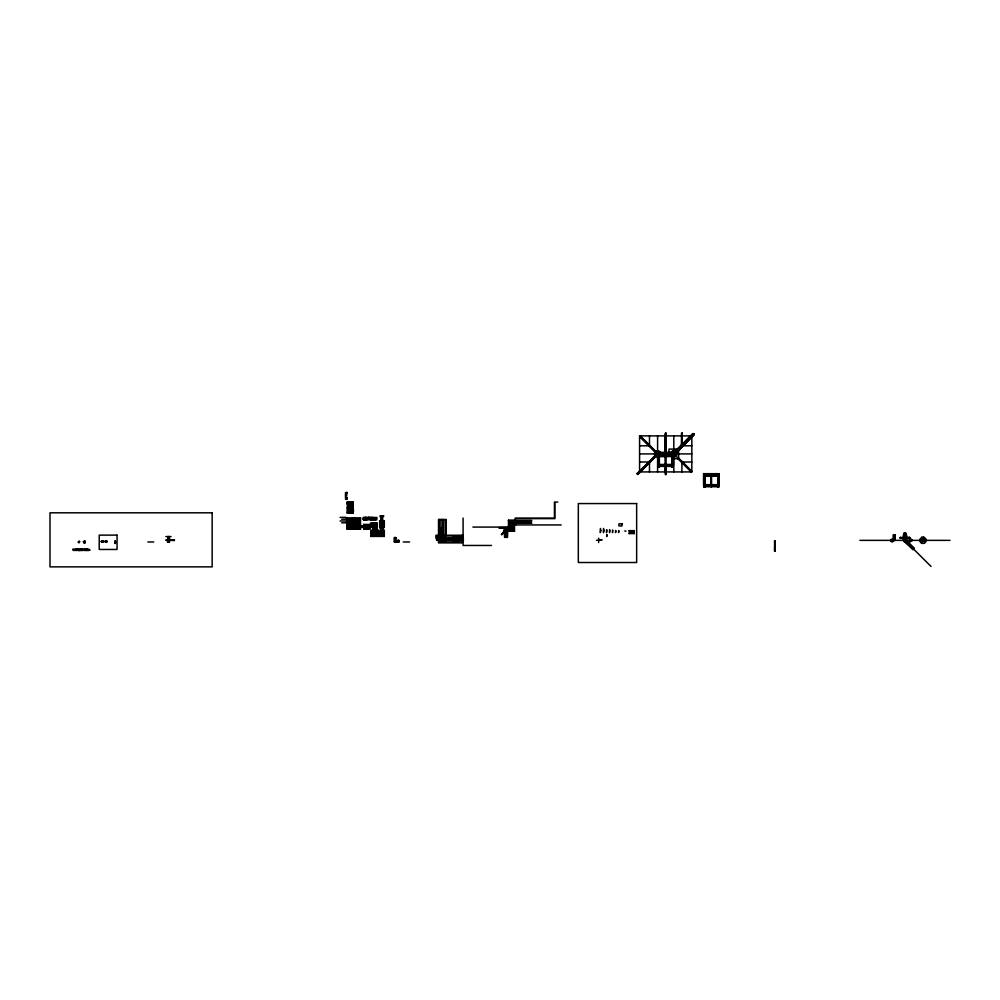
<?xml version="1.0" encoding="UTF-8"?>
<svg xmlns="http://www.w3.org/2000/svg" width="1000" height="1000" viewBox="0 0 1000 1000"><rect width="100%" height="100%" fill="white"/><g stroke="black" fill="none" stroke-linecap="round" stroke-linejoin="round"><path stroke-width="1.5" d="M102.163 541.912L102.75 541.25M115.213 541.025L115.25 541.85M347.225 507.038L348 507.812L348.038 512.238L347.225 513.062L347.225 507.038L348.888 506.987M353.288 511.388L353.25 513.062L352.438 512.013M377.075 534.75L377.025 536.413L371 536.413C372.612 535.138 372.638 531.65 371 530.388L372.675 530.337M377.025 536.413L376.213 535.363L372.05 535.363L372.05 531.213M442.212 535.8L441.562 527.65L441.2 535.8M444.562 540.975L445.4 542.025L445.438 540.363L445.4 542.163L439.237 542.163L439.237 536L441.037 536L439.75 536.388M658.612 465.25L673.462 465.037L673.3 452.325L658.1 452.325M672.788 455.625L672.788 465.25M682.25 436.213L681.587 435.262M921.8 540.85L921.8 539.875L921.812 540.837M363.363 519.675L376.75 519.938L376.75 517.45L363.363 517.45L363.363 519.663L364.738 519.7M774.538 550.375L775.263 550.375M900.088 537.638L904.85 537.425M365.1 518.862L367.325 518.862M369.45 518.45L370 517.7L368.825 518.812M370.675 518.862L372.875 518.2M375.05 518.713L376.238 518.638M508.237 527.388L507.2 527.625M368.925 518.362L368.963 519M352.413 512.225L352.075 511.788M352.425 527.438L352.4 528.387L347.812 528.387L347.088 523.075L348.762 523.038M352.9 511.388L352.863 512.675L347.6 512.675L347.6 507.413L348.888 507.388M352.775 527.438L352.738 528.725L347.475 528.725L347.475 523.462L348.762 523.425M347.088 523.075L347.088 529.1L353.125 529.1L353.162 527.438M359.825 527.438L359.8 528.387L355.213 528.387L355.213 523.8L356.163 523.775M360.175 527.438L360.138 528.725L354.875 528.725L354.875 523.462L356.163 523.425M356.163 523.038L354.487 523.075L354.487 529.1L360.513 529.1L360.7 525.75M369.025 527.438L369.712 529.1L369.762 527.438M369.363 527.438L369.338 528.725L364.087 528.725L364.05 527.438M372.675 531.075L371.725 531.1L371.725 535.688L376.312 535.688L376.337 534.75M376.675 534.75L376.65 536.025L371.388 536.025L371.388 530.763L372.675 530.737M444.675 541.3L444.7 540.363L444.875 541.638M445.012 541.638L445.05 540.363L444.963 541.725L439.663 541.725M458.512 541.638L458.55 540.363L458.663 541.725L453.125 541.725L453.212 540.363L453.263 541.638M458.9 542.025L458.938 540.363L458.862 541.938L452.912 541.938M441.562 534.7L441.85 527.65M507.15 537.3L507.325 530.087L507.075 537.3M345.588 493.9L347.2 492.912M506.175 528.938L506.775 529.513L506.362 528.8M506.5 537.45L506.812 528.5L507.812 528.538L507.5 537.487M506.863 537.3L507.013 530.05M506.75 530.037L506.95 530.225M374.675 517.987L374.462 518.75M373.45 519.6L374.162 519.538M374.162 518.787L373 518.95M375.05 519.6L375.775 519.538M115.225 543.5L115.475 541.888L114.775 541.888L115.013 543.5M115.425 542.825L115.375 543.312M506.65 527.975L499.425 528.2M905.612 533.237L905.5 540.675M905.95 540.538L906.525 539.712M78.2 541.975C80.512 539.312 79.55 544.612 78.3 542.188M372.975 518.387L370.588 518.387M102.55 542.312L102.587 541.013L102.638 542.112M106.15 542.312L106.025 541.038M637.975 472.863L639.412 472.55M904.075 539.625L904.075 541.1M366.375 518.862L366.45 518.2M515.8 522.962L522.938 522.663M105.95 541.462L104.887 541.438M891.7 541.925L890.775 541.013M890.775 539.712L893 538.787M904.312 541.925L906.137 540.85L905.588 539.375M909.712 541.925L909.362 539.938L911.012 538.787M174.425 540.438L166.012 540.312M905.525 540.262L914.05 548.837L913.263 549.388L914 548.638M904.188 539.712L903.962 540.538M904.475 539.95L904.5 540.825L904.463 533.237M905.837 541.1L905.438 540.087M673 455.8L658.375 455.6L673.025 455.588L673.025 466.65M379.275 531.462L378.288 530.388L378.288 533.05M379.462 531.462L379.613 533.05M509.487 521.163L531.638 521.562M913.725 548.975L914.3 548.3L905.35 539.288L904.225 539.475M561.188 524.938L514.525 524.938L514.525 531.237L513.688 530.413L513.675 526.038L514.513 525.2L512.837 525.163M637.238 473.425L638.225 474.125M363.65 527.438L363.7 529.1L364.875 527.837M378.25 534.75L378.288 536.413L379.113 535.588L383.6 535.688L384.312 530.388L382.65 530.337M509.663 529.963L508.488 531.237L508.438 529.562M102.387 542.112L103.737 541.325L101.287 541.325L102.45 541.912M353.425 509.7L353.425 511.388L348.888 511.388L349.212 504.762L351.613 504.188L350.575 503.387L350.575 509.712L351.613 508.925L350.575 508.925L351.613 509.712M351.938 509.7L352.075 503.25M352.337 502.987L353.263 502.075L353.263 508.137L351.938 508.137M348.5 508.212L347.938 512.337L352.525 512.337L352.55 511.388L352.488 512.238M348.888 510.387L350.35 509.938L350.562 508.075M351.812 524.95L351.812 519.438L353.137 518.112L353.137 524.188L351.812 524.188M348.363 524.25L347.812 523.8L348.762 523.775M347.088 529.1L347.912 528.288M359.212 525.75L359.212 519.438L360.538 518.112L360.538 524.188L359.212 524.188M351.95 527.837L353.125 529.1M355.763 524.25L354.487 523.075M354.487 529.1L355.312 528.288M359.35 527.837L360.513 529.1M368.963 525.2L369.738 524.425L369.9 527.438L363.512 527.438L363.675 524.425L369.738 524.425M368.537 527.837L369 528.387L364.425 528.387L364.4 527.438M374.363 526.475L374.363 529.3L372.675 529.3L373 527.112L374.963 526.375M370.962 523.075L377.038 523.075L376.25 523.85L371.75 523.85L370.962 523.075L370.962 525.75M372.275 531.562L371.825 531.138M382.65 520.8L384.312 520.85C382.688 522.1 382.688 525.6 384.312 526.862L382.65 526.9M380.962 526.888L379.637 526.888L380.962 526.1L380.962 521.6M372.675 533.737L375.988 533.062M375.712 533.05L375.85 531.575M374.35 533.062L374.363 530.2L372.675 530.2L372.675 534.75L377.212 534.75L377.025 530.388L375.85 531.462M383.05 525.688L383.6 526.138L383.6 521.562L382.65 521.538L383.5 521.6M394.412 541.95L398.85 541.95M439.237 542.163L440.138 541.263L444.5 541.263L445.4 542.163M444.075 538.663L444.212 537.188M445.4 538.663L445.4 536L444.375 536.938M452.688 542.163L453.587 541.263L458.188 541.263L459.087 542.163L452.688 542.163L452.688 538.65M458.137 538.125L458.925 537.337L459.087 542.163M506.362 527.863L499.425 527.975M507.1 528.013L499.438 528.263M509.787 526.312L508.462 526.312L509.25 525.525M513.75 521.025L514.538 520.237L514.7 523.263M501.7 534.837L508.025 528.5L507.312 527.788L503.862 531.237L514.525 531.237M501.362 534.25L506.413 529.062M501.562 534.462L506.463 529.15M656.375 453.4L658.1 452.688L658.812 453.4L658.1 455.125L657.087 455.125L656.375 453.4L657.1 455.087M655.013 455.575L656.737 453.85M636.975 473.688L656.737 454.012M638.913 472.15L655.7 455.312M637.612 473.688L656.888 454.412M657 454.5L637.587 473.663M638.638 473.525L655.138 456.85M657.487 454.762L637.812 474.525L637.025 473.638M655.925 456.488L657.65 454.762L656.737 454.263M657.9 454.637L657.9 453.175M673.612 452.688L692.663 433.663L694.05 433.663L694.05 435.062L675.025 454.1L694.05 434.363M674.25 452.688L693.35 433.663M675.462 451.737L684.975 442.225M689.2 438L691.462 435.887M675.6 451.85L681.988 445.475M689.438 438.025L691.575 435.887M673.812 453.913L675.938 451.775M689.7 438.013L691.825 435.887L691.825 471.925L639.575 471.925L639.575 435.887L691.825 435.887M694.05 433.663L691.938 435L692.712 435L692.463 435.775M675.975 452.25L680.2 448.025M717.812 475.838L717.638 486.788L718.625 486.788L718.625 475.025L703.975 475.025L703.975 486.788L704.975 486.788L704.938 475.975L717.675 475.975M892.837 541.538L893.525 540.85L892.837 539.175L891.175 539.875L891.175 540.85L892.837 541.538L891.862 541.525M904.325 539.375L903.775 540.85M913.575 549.125L912.9 549.7L903.95 540.775L903.9 539.2M905.375 541.362L905.962 539.938M911.5 540.837L909.875 541.538L909.188 540.85L909.875 539.175L911.538 539.875L910.85 541.538L909.887 541.525M913.138 549.25L913.85 548.538M922.237 540.05L923.713 540.05M920.837 542.487L922.588 540.75M504.913 537.288L504.775 531.237M509.387 521.163L508.462 520.237L514.538 520.237M83.987 541.475L85 541.475M83.987 542.487L85 542.487M350.575 504.188L351.613 503.387L351.662 509.938L350.35 509.938M510.112 527.075L511.15 526.287L510.112 526.287L511.15 527.075L511.15 521.562L510.112 522.362L511.15 522.362L510.112 521.562L510.075 527.4L511.8 527.075M673 466.587L672.15 466.587L672.337 456.4L659.137 456.475L659.2 466.587L658.4 466.587L658.612 455.625M629.188 533.587L634.188 530.638L634.188 533.587L629.188 533.587L629.188 530.638L634.188 530.638M78.825 541.525L79.6 541.475M85 542.85L83.612 542.487M893.913 541.013L893.913 539.712M905.45 533.237L906.025 539.2M911.938 539.712L911.938 541.013M631.763 532.9L631.712 531.763M80.175 549.862L79.525 549.862M86.938 549.862L86.287 549.862M441.337 534.712L442 534.65M639.375 472.587L638.688 472.15M630.175 533L630.163 531.95M346.587 493.9L345.588 494.062M504.525 528.45L504.625 529.712L505.262 528.488L505.575 537.438M505.7 528.787L505.35 529.5L505.9 528.913M504.45 530.163L505.312 530.013M504.988 537.288L504.65 530.062L505.2 537.275M348.05 507.85L348.888 507.725M348.888 507.85L348.062 507.875L348.062 512.225M347.925 523.913L348.762 523.9M355.312 523.9L356.163 523.9M382.65 526.512L383.938 526.475L383.938 521.225L382.65 521.188M372.675 531.2L371.838 531.225L371.838 535.575M174.375 540.138L168.113 540.188M666.062 435L665.337 435L665.35 453.4L665.337 433.525L666.062 433.575L666.125 453.4M681.55 435L682.275 435M665.375 435.262L666.025 436.213L665.35 436.213M681.562 436.213L682.262 436.213M639.575 445.8L649.488 445.8L649.488 435.887M691.825 445.8L681.912 445.8L681.912 435.887M673.3 452.688L675.025 453.4M658.1 453.237L674.4 453.312M639.575 453.913L656.087 453.913M676.812 453.913L691.825 453.913M658.1 454.688L673.3 454.688M657.113 455.062L658.075 455.062M673.3 455.487L658.1 455.475L658.1 452.925M659.3 456.213L672.1 456.213M672.337 456.4L659.062 456.413L659.137 466.6M673.125 458.725L678.625 458.725L678.625 449.087L668.988 449.087L668.988 451.962M639.575 462.013L649.488 462.013L649.488 471.925M691.825 462.013L681.912 462.013L681.912 471.925M659.362 464.438L672.038 464.438M658.525 465.037L657.95 454.137M659.338 465.288L672.075 465.312M658.375 466.413L673.025 466.413M666.05 471.6L665.35 471.6L666.025 472.55M666.062 472.812L665.337 472.812L665.45 456.062L665.837 474.162M704.075 475.112L718.538 475.112M704.975 484.675L717.638 484.675M704.938 484.963L717.675 484.963M704.938 485.075L717.675 485.075M704.938 485.5L717.675 485.5M703.975 486.737L718.625 486.737M345.588 492.75L347.362 492.562L345.588 492.55L345.588 499.338L347.175 499.338L346.887 498.013M345.588 493.312L347.188 493.312M345.588 494.825L346.662 494.825L346.388 494.188M345.588 495.075L346.637 495.2L345.588 495.2M345.588 495.387L346.45 495.387L346.388 496.562L345.588 496.562M345.588 495.913L346.388 496.037M345.588 496.9L346.8 497.287L345.588 497.287M345.588 498.013L347.175 498.075M349.212 504.762L347.038 505.087L347.2 502.075L353.263 502.075M557.812 502.088L554.425 502.088L554.425 518.175L515.15 518.175L515.15 521.562M347.2 502.075L347.975 502.85L352.55 502.788L353.263 508.137M347.038 503.387L351.938 503.387M349.212 505.087L348.225 505.025M350.562 505.225L350.562 506.85M349.212 505.5L350.35 505.5M348.888 506.6L348.888 505.087M349.212 506.587L350.35 506.587M351.938 507.762L352.887 507.762L352.887 502.45L347.575 502.45L347.575 503.387M348.9 508.075L348.9 509.812M349.125 508.3L350.35 508.3M349.125 509.588L350.35 509.588M350.35 509.712L353.462 509.85M350.688 510.712L351.45 510.712M352.425 511.788L348.5 511.788L348.5 507.863M352.413 512.013L348.275 512.013L348.275 507.863M347.225 513.062L353.25 513.062M340.1 517.362L346 517.362L346 519.2L341.675 519.2M381.287 517.463L382.325 517.463M363.363 517.6L363.363 518.65L364.75 518.75M376.75 517.9L363.638 517.6M347.062 519.438L347.062 518.112L353.137 518.112M356.863 521.138L354.3 521.138L354.462 518.112L360.538 518.112M370.037 518.162L368.825 518.175M371.55 518.2L371.613 518.862M367.438 518.275L365.025 518.387M363.45 519L364.988 518.95M351.812 519.438L346.9 519.438L346.9 521.138L349.462 521.138M354.3 519.438L359.212 519.438M373.488 519.438L374.188 519.3M375.037 519.3L375.737 519.438M363.425 519.575L364.75 519.575M348.113 519.763L349.462 519.438M355.513 519.763L356.863 519.438M348.113 520.288L349.188 520.288M355.513 520.288L356.587 520.288M381.025 520.4L381.287 516.2L380.962 527.05L382.65 527.05L382.325 516.2L382.65 520.4M381.287 520.388L382.325 520.388M531.8 520.425L515.6 520.425L515.6 518.625L554.875 518.625L554.875 502.537M379.637 526.888L379.637 520.812L380.962 520.812M340.1 520.975L346 520.975L346 522.812L341.675 522.812M348.088 521.138L350.45 521.138M355.487 521.138L357.85 521.138M380.962 521.2L380.012 521.2L380.012 526.5L380.962 526.5M348.762 521.8L348.762 521.138M350.45 521.875L350.125 524.212L351.488 524.163L350.45 524.95L350.45 519.438L351.488 520.237L350.45 520.237L351.488 519.438L351.538 525.275L349.8 524.95M356.225 521.8L356.163 521.138M357.85 521.875L357.525 525L358.888 524.95L357.85 525.75L357.85 519.438L358.888 520.237L357.85 520.237L358.888 519.438L358.938 526.075L357.2 525.75M382.638 521.875L382.638 525.825M513.488 521.888L512.137 521.562M514.7 521.912L514.712 523.1L531.638 523.138M348.762 522.05L348.762 527.438L353.3 527.438L353.3 524.95L348.762 524.95M349.087 522.137L350.125 522.137M356.225 522.05L356.163 527.438L360.7 527.438M356.488 522.137L357.525 522.137M381.188 522.1L382.413 522.1M514.712 522.087L515.688 522.775M512.413 522.413L513.488 522.413M522.938 522.45L515.837 522.863M511.15 523.263L531.638 523.263M351.812 523.8L352.75 523.8L352.75 518.5L347.45 518.5L347.45 519.438M359.212 523.8L360.15 523.8L360.15 518.5L354.85 518.5L354.85 519.438M349.087 523.938L350.125 523.938M511.15 524L511.15 526.337M511.475 524.263L512.525 524.263M356.488 524.738L357.525 524.738M373.95 524.938L374.963 524.938L373.988 525.075M381.188 525.612L382.413 525.612M509.787 525.525L509.188 520.962L513.75 521.562M350.025 525.763L351.312 525.763M356.163 525.75L360.737 525.9M361.562 525.9L362.65 525.9M363.475 525.9L369.938 525.9M370.775 525.9L373.638 525.75L373.638 526.475M509.787 525.925L508.85 525.925L508.85 520.625L514.15 520.625L514.15 521.562M511.475 526.075L512.525 526.075M513.688 525.962L512.837 525.962L513.787 525.925L513.787 530.513L509.2 530.513L509.175 529.562M373.988 526.225L374.925 526.225M350.025 526.663L351.312 526.663M357.425 526.587L358.713 526.587M364.95 526.75L368.462 526.75M373 527.112L370.8 527.438L370.8 525.75M472.887 527.075L512.837 527.075M373 527.438L372 527.375M499.263 527.625L508.212 527.625M352.287 527.837L348.363 527.837L348.363 523.9M359.688 527.837L355.763 527.837L355.763 523.9M364.525 527.837L368.888 527.837M374.363 527.913L375.8 527.913L375.8 524.3L372.2 524.3L372.013 527.112M510.288 527.888L511.587 527.888M352.287 528.062L348.137 528.062L348.137 523.913M359.688 528.062L355.538 528.062L355.538 523.913M364.525 528.062L368.888 528.062M372.675 528.112L372.675 527.438M373 528.1L374.363 528.1M374.363 528.362L377.038 529.138L374.363 529.138M374.363 528.425L376.325 528.425L376.325 523.787L371.688 523.787L371.75 525.75M600.425 528.45L600.3 532.6L600.788 530.6M603.525 528.45L603.413 532.6L603.9 530.6M374.363 528.763L376.662 528.763L376.662 523.45L371.35 523.45L371.35 525.75M504.25 528.625L508.212 528.625L508.175 527.388M510.288 528.787L511.587 528.787M363.7 529.1L369.712 529.1M381.287 529.212L382.325 529.212M600.625 529.263L600.662 530.65M606.65 529.625L606.525 532.6L606.85 530.337M609.625 529.625L609.513 532.6L609.875 530.413M381.025 529.95L381.287 527.95L380.962 531.712L379.613 531.712M381.287 529.938L382.325 529.938M382.587 529.95L382.325 527.95L382.65 534.75L378.113 534.75L378.113 533.05L381.188 533.062M509.312 529.963L513.237 529.963L513.237 526.038M612.6 529.9L612.5 532.6L612.762 530.737M374.363 530.388L377.025 530.388M378.288 530.388L380.962 530.388M513.7 530.462L509.3 530.462L509.3 529.562M615.575 530.438L615.575 532.6L615.938 530.837M618.7 530.538L618.562 532.6L618.888 531M374.363 530.763L376.65 530.763L376.65 533.05M380.962 530.763L378.675 530.763L378.675 533.05M376.312 531.1L374.363 531.1L376.25 531.163L376.25 533.05M379.012 531.1L380.962 531.1L379.075 531.163L379.075 533.05M383.05 531.562L383.5 531.138M633.188 531.225L632.8 532.45M372.688 531.425L372.688 533.162M374.35 531.425L374.125 533.288M382.638 531.425L382.638 533.162M630.7 531.587L630.025 531.213L630.025 533.088M632.2 531.512L631.587 531.213L631.625 532.975M372.9 531.65L374.125 531.65M374.363 531.712L375.712 531.712M381.188 531.65L382.413 531.65M372.9 532.938L374.125 532.938M381.188 532.938L382.413 532.938M374.125 533.062L377.212 533.05M382.65 533.737L379.338 533.062M903.925 533.237L906 533.237L905.875 539.263M374.475 534.062L375.775 534.062M379.55 534.062L380.85 534.062M895.125 534.95L895.125 540.363L895.138 534.95L893.162 534.95L893.175 539.012M376.2 535.138L372.275 535.138L372.275 531.213M379.113 535.138L383.05 535.138L383.05 531.213M463.088 535.275L436.062 535.275L436.062 538.663L439.087 538.663M379.1 535.363L383.275 535.363L383.275 531.213M463.088 535.725L436.512 535.725L436.512 537.525L439.487 537.525M442.738 536L445.4 536M439.375 536.138L441.037 536.225M378.288 536.413L384.312 536.413L384.312 530.388M442.738 536.388L445.012 536.388L445.012 538.663M165.888 536.575L171.038 536.575M444.675 536.725L442.738 536.725L444.613 536.788L444.613 538.663M439.237 536L441.037 536.9M442.738 537.325L444.075 537.325M452.85 538.663L452.85 537.337L458.925 537.337M398.75 540.363L398.85 541.95L394.4 541.95L394.4 537.5L396 537.562L396 540.363L398.85 540.363M442.45 537.525L463.088 537.525M905.062 537.425L909.762 537.425L909.762 538.088L905.062 538.088M396 537.775L394.513 537.612L394.513 541.85L398.787 541.888M904.85 537.612L900.062 537.75L904.85 537.9M905.062 537.612L909.837 537.638M394.738 537.837L396 537.95M905.062 537.85L909.85 537.85M394.938 538.038L396 538.138M452.85 537.337L458.137 538.663M904.85 538.088L900.15 537.9M442.113 538.663L463.537 538.663L459.087 538.987M903.925 538.65L906 538.65M442.5 538.9L444.35 538.688M445.6 539.188L446.575 539.45M452.675 539.188L451.688 539.875M444.375 539.55L453.75 539.55M459.363 539.587L462.275 539.587M444.375 539.763L453.75 539.763M166.012 540.05L174.488 540.075M459.087 540.037L463.537 540.363L441.037 540.363L441.037 519.462M439.45 540.237L436.512 540.237L439.45 540.363M443.862 540.237L453.913 540.237M458.575 540.237L463.088 540.237M596.512 540.363L602.1 539.812L598.362 540.363M859.912 540.363L890.975 540.363M893.612 540.363L950 540.363M115.288 541.05L115.25 542.112M114.787 541.287L115.45 541.287M774.788 541.263L774.737 550.462M775 541.263L775.025 550.462M101.287 541.438L103.737 541.438M107.338 541.438L106.263 541.287M774.55 541.388L775.25 541.388M922.5 541.525L924.188 540.862L924.188 539.85L922.475 539.138L921.762 539.85L922.475 541.575L923.475 541.575L924.15 539.875M101.287 541.725L102.362 541.725M102.662 541.725L103.737 541.725M104.887 541.725L105.962 541.725M107.338 541.725L106.263 541.888M394.675 541.688L398.587 541.688L398.587 540.363M905.588 541.45L913.475 549.388L903.737 540.862M105.962 541.838L104.887 541.325L107.338 541.325L106.175 541.912M439.462 541.938L445.175 541.938M114.775 541.975L115.475 541.975M147.875 541.975L153.763 541.975M167.275 541.975L169.5 541.975L169.5 536.575M403.263 541.975L409.562 541.975M463.088 542.038L439.363 542.038L439.412 519.462M102.163 542.337L102.137 541.438M491.538 545.462L463.088 545.462L463.088 518.038M775.25 547.9L774.55 547.9L775.225 548.862M774.538 549.125L775.263 549.125M77.25 549.738C78.812 548.525 76.287 552.375 77.1 549.163L77.975 549.375L77.25 549.888M82.037 549.7L82.7 549.7M682.05 433.65L682.025 444.975M665.863 433.65L665.837 453.4M657.1 452.725L658.075 452.725M105.875 541.25L105.763 541.962L106.475 541.438M367.262 518.638L366.262 517.987M371.188 518.638L371.838 517.987M512.837 525.55L514.125 525.588L514.125 530.85L508.862 530.85L508.837 529.562M382.65 530.737L383.938 530.763L383.938 536.025L378.675 536.025L378.638 534.75M382.65 531.075L383.6 531.1L382.65 531.2M603.688 529.225L603.775 530.65M629.188 530.638L634.188 533.587M904 540.487L904.475 541.2M357.85 524.95L358.888 525.75M350.45 524.163L351.488 524.95M638.175 474.062L637.487 473.387M925.113 542.487L923.575 540.95L923.575 537.337M906.175 540.862L913.95 548.713M905.15 540.475L913.8 549.05M905.088 540.638L931.062 566.462M704.8 475.838L717.938 475.7L717.875 486.737M678.625 458.013L691.825 471.213M674.4 454.5L691.825 471.925M677.913 458.725L691.112 471.925M640.288 435.887L656.038 451.637M639.575 435.887L657.2 453.512M639.575 436.6L655.325 452.35M513.237 526.375L513.462 530.188L509.3 530.4M506.475 528.375L506.5 527.825M383.05 522.013L383.275 526.025M379.637 520.812L380.412 521.6M383.5 535.588L384.312 536.413M363.675 524.425L364.45 525.2M354.462 518.112L355.25 518.9M360.538 524.188L359.212 523.4L359.812 518.837L355.25 519.438M347.062 518.112L347.85 519.438L352.413 518.837L353.137 524.188M75.75 549.438L76.588 549.438C76.438 552.725 77.312 547.525 76.162 549.775L75.625 549.188L75.6 550.487M504.663 530.075L504.712 531.237M373.45 518.85L375.887 518.325L374.087 518.688M504.562 537.475L504.288 529.562L512.837 529.562L512.837 523.263M452.837 540.363L452.887 542.025L452.912 540.363M923.713 537.337L923.713 541.1L922.237 541.1L922.237 537.337M909.525 538.112L909.525 537.4L909.35 538.112M906.587 540.363L906.575 534.95L903.325 534.95L903.337 540.363M904.287 533.237L904.25 540.363M904.038 533.237L904.038 539.263M900.562 537.4L900.562 538.112M900.425 537.4L900.387 538.112M894.513 534.95L894.513 540.363M894.2 534.95L894.262 540.363M894.038 534.95L894.038 540.363M893.787 534.95L893.787 540.363M891.188 539.875L891.188 540.837M775.263 550.6L775.225 541.1L774.562 541.1L774.538 550.6M718.75 485.95L718.75 474.588L703.85 474.588L703.85 485.95M718.388 475.262L718.388 485.487M711.55 475.775L711.513 486.737M711.188 475.775L711.363 486.737M711.075 475.775L711.1 486.737M704.85 486.737L704.737 475.775L704.7 486.737M704.488 475.525L704.488 485.163M704.212 475.262L704.212 485.487M682.225 444.775L682.275 433.525L681.55 433.575L681.488 445.513M681.787 433.65L681.612 445.387M673.812 435.887L673.812 450.9M673.812 456.912L673.812 471.925M673.15 455.913L673.15 465.225M672.525 456.763L672.525 464.188M672.038 456.125L672.038 466.65M666.05 464.8C666.8 476.763 664.7 477.925 665.337 465.05M666.062 474.575L665.337 474.663M665.562 433.65L665.562 453.4M665.638 456.463L665.562 474.162M659.362 456.125L659.362 466.65M658.812 453.4L658.75 454.387M658.375 455.588L658.375 466.65M658.25 455.913L658.25 465.225M657.588 435.887L657.588 450.9M657.588 456.912L657.588 471.925M625.95 531.225L624.763 530.938M607.025 535L606.7 536.6L606.838 534.525M598.675 538.2L598.675 542.525M515.688 523.038L515.6 524.938M513.763 523.263L512.137 523.263M513.488 521.562L513.488 522.938M512.525 523.263L512.525 527.075M512.413 521.888L512.413 522.938M511.925 524.263L511.925 526.075M511.8 529.562L510.075 529.562M511.587 527.4L511.587 529.237M510.288 527.4L510.288 529.237M509.787 521.562L509.787 527.075M508.462 520.237L508.462 526.312M508.3 527.075L508.3 529.562M506.688 527.625L506.688 528.3M462.275 538.987L462.275 540.037M461.938 535.275L461.938 542.875L438.512 542.875L438.512 519.462L446.112 519.475L446.112 535.275M461.463 535.725L461.463 537.525M459.363 538.987L459.363 540.037M458.537 538.663L458.537 537.725L453.237 537.725L453.237 538.663M458.188 540.363L458.188 541.263M457.863 538.688L453.913 538.688M457.65 538.9L457.65 539.675M454.137 538.9L454.137 539.675M453.587 540.363L453.587 541.263M453.462 540.363L453.363 541.5M445.662 535.725L445.662 519.925L443.862 519.925L443.862 537.525M445.575 538.65L445.575 540.363M445.262 540.363L445.262 542.025M444.637 540.363L444.637 541.4M444.137 538.9L444.137 539.675M442.738 519.475L442.713 538.688M442.837 538.9L442.837 539.675M440.138 536.9L440.138 541.263M384.312 520.85L384.312 526.862M383.05 521.675L383.05 526.038M381.875 517.463L381.875 520.388M381.962 522.1L381.962 525.612M381.875 529.212L381.875 529.938M381.962 531.65L381.962 532.938M381.637 533.737L381.637 534.75M381.188 533.288L381.188 531.425L380.975 533.062M381.062 534.725L379.338 534.725M380.85 533.288L380.85 534.513M379.55 533.288L379.55 534.513M379.05 534.75L379.05 535.588M377.038 523.075L377.038 529.138M376.213 517.987L376.213 518.675M376.213 534.75L376.275 535.588M375.988 534.725L374.25 534.725M375.775 533.288L375.775 534.513M375.175 525.15L375.175 526.163M375.025 525.188L375.025 526.125M374.475 533.288L374.475 534.513M373.738 525.15L373.738 526.163M373.675 533.737L373.675 534.75M373.35 531.65L373.35 532.938M373 517.987L373 518.675M372.463 517.45L372.463 519.938M372.375 517.45L372.375 519.938M371.725 517.987L371.725 518.675M371.188 517.45L371.188 519.938M371.1 517.45L371.1 519.938M371 530.388L371 536.413M370.55 517.987L370.55 519L367.438 518.95M369.738 517.612L369.738 519.375M369.363 525.75L369.363 524.8L364.05 524.8L364.05 525.75M369.1 517.75L368.9 516.962L368.875 517.75M368.963 525.75L364.45 525.75M368.675 525.763L364.738 525.763M368.675 527.425L364.738 527.425M368.462 525.975L368.462 527.2M367.438 517.987L367.438 518.675M366.812 517.45L366.9 519.938M366.262 518.95L366.163 517.987M365.613 517.45L365.613 519.938M365.525 517.45L365.525 519.938M364.988 517.987L364.988 518.675M364.95 525.975L364.95 527.2M364.775 518.65L364.775 519.663M364.45 527.438L364.45 528.288M362.612 525.75L362.612 527.438L361.6 527.438L361.6 525.75M358.938 527.438L357.2 527.438M358.713 526.075L358.713 527.112M357.425 526.075L357.425 527.112M357.075 522.137L357.075 524.738M356.587 519.763L356.587 520.812M356.488 521.138L356.488 525.75M355.513 519.438L355.513 520.812M351.662 511.375L350.475 511.375M351.45 509.938L351.45 511.163M351.538 527.438L349.8 527.438M351.312 525.275L351.312 527.112M350.688 509.938L350.688 511.163M350.025 525.275L350.025 527.112M349.738 503.387L349.738 504.237M349.9 505.5L349.9 506.587M349.9 510.387L349.9 511.388M349.575 508.3L349.575 509.588M349.675 522.137L349.675 523.938M349.188 519.763L349.188 520.812M349.087 521.138L349.087 524.95M348.475 503.387L348.475 504.762M348.113 519.438L348.113 520.812M347.863 523.888L347.863 528.3M174.25 539.825L174.213 540.525M174.013 539.85L174.013 540.513M169.175 536.575L169.163 541.975M168.3 536.575L168.263 541.975L168.175 536.575M168.025 536.575L168.012 541.975M85.425 549.325L85.35 550.575L85.262 549.325M81.175 549.325L81.1 550.575L81.025 549.325M359.7 527.438L359.675 528.263L359.7 527.438M444.588 540.363L444.562 541.188L444.5 540.363M72.95 549.525C73.8 552.537 73.6 547.212 72.95 549.525M75.362 549.862C74.237 552.163 74.237 547.575 75.362 549.862M89.725 550.188C88.488 551.25 89.237 547.762 89.725 550.188M75.213 549.862C74.412 551.663 74.463 548.062 75.213 549.862M83.375 541.675C84.787 546.125 86.825 538.55 83.375 541.675M88.475 550.487L87.487 549.438C87.65 552.712 86.812 547.562 87.9 549.775L88.45 549.175L88.475 550.487M78.25 549.175L78.238 550.55L79.138 550.525L78.312 549.163M84.35 550.487L84.275 548.85L84.35 550.487M80.3 549.237L79.525 549.312L80.3 550.475L79.375 550.55L79.375 549.163L80.3 549.237M80.588 549.175L81.625 549.237L80.65 549.163M82.812 549.237L82.037 549.312L82.812 550.475L81.888 550.55L81.888 549.163L82.812 549.237M84.838 549.175L85.875 549.237L84.9 549.163M87.062 549.237L86.287 549.312L87.062 550.475L86.137 550.55L86.137 549.163L87.062 549.237M656.338 450.887L654.575 452.663L654.587 455.175L656.338 456.925L658.85 456.912L660.612 455.163L660.612 452.663L658.838 450.887L656.325 450.9M672.562 450.887L670.788 452.663L670.788 455.163L672.562 456.925L675.075 456.912L676.825 455.163L676.812 452.65L675.062 450.887L672.55 450.9M921.725 537.337L919.963 539.113L919.975 541.625L921.725 543.375L924.237 543.362L925.987 541.613L925.975 539.1L924.225 537.337L921.725 537.337M383.475 526.025L382.65 526.05L383.5 526.1M666.062 433.188L665.337 433.237L666.062 433.15M682.275 433.188L681.55 433.237L682.275 433.15M674.538 453.175L656.862 453.175L656.862 454.637L674.538 454.637L674.538 453.175M672.075 464.787L659.338 464.85L672.075 464.9M659.362 466.925L658.375 467.013L659.362 466.925M673.025 466.925L672.038 467.013L673.025 466.925M719.062 473.688L703.55 473.688L703.55 485.487L719.062 485.487L719.062 473.688M704.975 487.137L703.975 487.137L704.975 487.188M718.625 487.137L717.638 487.137L718.625 487.188M636.65 503.562L578.325 503.562L578.325 562.513L636.65 562.513L636.65 503.562M212.15 512.812L50 512.812L50 566.862L212.15 566.862L212.15 512.812M383.55 515.75L380.062 515.75L380.062 516.65L383.55 516.65L383.55 515.75M381.188 521.875L380.975 525.825L381.188 521.875M622.025 523.825L618.95 523.825L618.95 525.95L622.025 525.95L622.025 523.825M383.55 527.5L380.062 527.5L380.062 528.4L383.55 528.4L383.55 527.5M117.062 535.125L99.213 535.125L99.213 549.462L117.062 549.462L117.062 535.125M775.263 550.875L774.538 550.875L775.263 550.962"/></g></svg>
